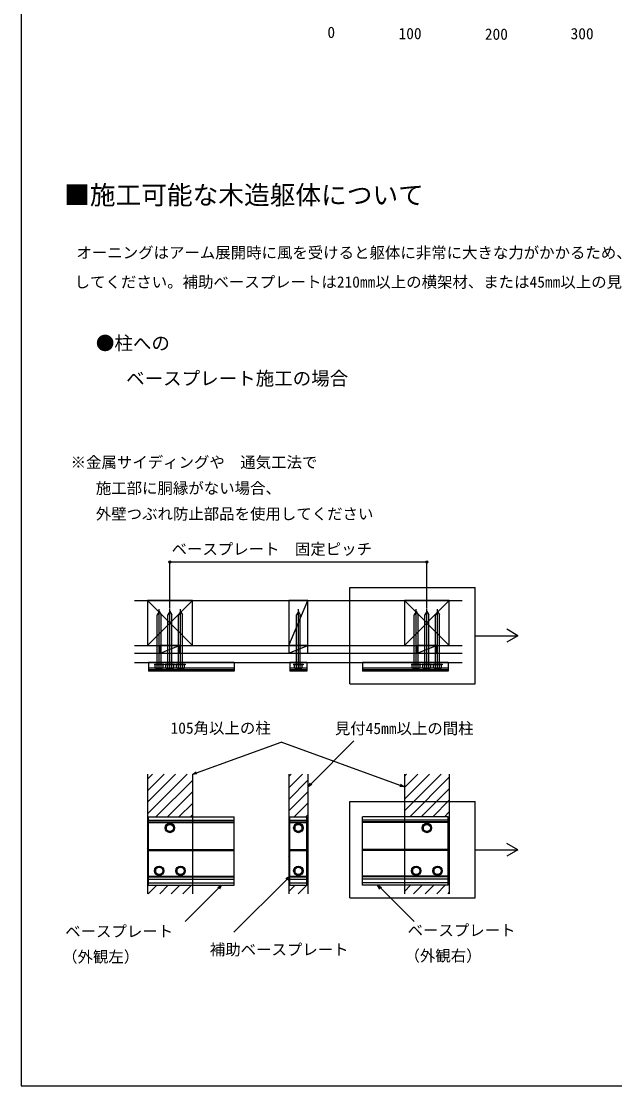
# Model space of a CAD drawing. Units: millimetres, scale not verified. Extents: x -1050 to 1050, y -1570 to 1561.
# Drawn here: x -1050 to -357, y -1570 to -326 of the extents above; entities that cross this region are included whole.
import ezdxf
from ezdxf.enums import TextEntityAlignment as Align

# ---------------------------------------------------------------- set-up
doc = ezdxf.new("R2010")
doc.units = ezdxf.units.MM
doc.header["$LTSCALE"] = 8
doc.layers.add('0-1_TABLE1', color=7, linetype='Continuous', lineweight=18)
for name, color, linetype in [('0-2_USER1', 3, 'Continuous'), ('0-3_YKK_12', 2, 'Continuous'), ('0-4_YKK_13', 4, 'Continuous'), ('0-6_YKK_D', 6, 'Continuous'), ('0-7_YKK_ZWAK', 7, 'Continuous'), ('0-8_YSS_K', 3, 'Continuous')]:
    doc.layers.add(name, color=color, linetype=linetype)
doc.styles.add('ＭＳ ゴシック', font='')
doc.styles.get('ＭＳ ゴシック').set_extended_font_data('MS Gothic')

msp = doc.modelspace()

# ---------------------------------------------------------------- linework, layer by layer
at = {"layer": '0-3_YKK_12'}
for p, q in [((-666.601, -988.058), (-520.351, -988.058)), ((-666.601, -1100.558), (-666.601, -988.058)), ((-889.101, -1084.808), (-889.101, -1013.308)), ((-876.601, -1084.808), (-876.601, -1013.308)), ((-864.101, -1084.808), (-864.101, -1013.308)), ((-726.601, -1084.808), (-726.601, -1013.308)), ((-589.101, -1084.808), (-589.101, -1013.308)), ((-576.601, -1084.808), (-576.601, -1013.308)), ((-564.101, -1084.808), (-564.101, -1013.308)), ((-470.351, -1044.308), (-483.341, -1051.808)), ((-666.601, -1238.134), (-520.351, -1238.134)), ((-666.601, -1350.634), (-666.601, -1238.134)), ((-470.351, -1294.384), (-483.341, -1301.884))]:
    msp.add_line(p, q, dxfattribs=at)
for points in [[(-666.601, -1100.558), (-520.351, -1100.558), (-520.351, -988.058)], [(-520.351, -1044.308), (-470.351, -1044.308), (-483.341, -1036.808)], [(-666.601, -1350.634), (-520.351, -1350.634), (-520.351, -1238.134)], [(-520.351, -1294.384), (-470.351, -1294.384), (-483.341, -1286.884)]]:
    msp.add_lwpolyline(points, dxfattribs=at)
at = {"layer": '0-4_YKK_13'}
for p, q in [((-889.101, -1015.808), (-891.351, -1019.808)), ((-889.101, -1015.808), (-886.851, -1019.808)), ((-876.601, -1015.808), (-878.851, -1019.808)), ((-876.601, -1015.808), (-874.351, -1019.808)), ((-864.101, -1015.808), (-866.351, -1019.808)), ((-864.101, -1015.808), (-861.851, -1019.808)), ((-726.601, -1015.808), (-728.851, -1019.808)), ((-726.601, -1015.808), (-724.351, -1019.808)), ((-589.101, -1015.808), (-591.351, -1019.808)), ((-589.101, -1015.808), (-586.851, -1019.808)), ((-576.601, -1015.808), (-578.851, -1019.808)), ((-576.601, -1015.808), (-574.351, -1019.808)), ((-564.101, -1015.808), (-566.351, -1019.808)), ((-564.101, -1015.808), (-561.851, -1019.808)), ((-891.351, -1077.558), (-891.351, -1019.808)), ((-886.851, -1077.558), (-886.851, -1019.808)), ((-878.851, -1077.558), (-878.851, -1019.808)), ((-874.351, -1077.558), (-874.351, -1019.808)), ((-866.351, -1077.558), (-866.351, -1019.808)), ((-861.851, -1077.558), (-861.851, -1019.808)), ((-728.851, -1077.558), (-728.851, -1019.808)), ((-724.351, -1077.558), (-724.351, -1019.808)), ((-591.351, -1077.558), (-591.351, -1019.808)), ((-586.851, -1077.558), (-586.851, -1019.808)), ((-578.851, -1077.558), (-578.851, -1019.808)), ((-574.351, -1077.558), (-574.351, -1019.808)), ((-566.351, -1077.558), (-566.351, -1019.808)), ((-561.851, -1077.558), (-561.851, -1019.808)), ((-801.601, -1075.558), (-901.601, -1075.558)), ((-901.601, -1075.558), (-901.601, -1085.558)), ((-894.601, -1077.558), (-883.601, -1077.558)), ((-894.601, -1077.558), (-894.601, -1078.308)), ((-883.601, -1078.308), (-894.601, -1078.308)), ((-893.72, -1081.708), (-893.72, -1078.308)), ((-891.41, -1081.708), (-891.41, -1078.308)), ((-886.791, -1081.708), (-886.791, -1078.308)), ((-884.482, -1081.708), (-884.482, -1078.308)), ((-883.601, -1077.558), (-883.601, -1078.308)), ((-882.101, -1077.558), (-871.101, -1077.558)), ((-882.101, -1077.558), (-882.101, -1078.308)), ((-871.101, -1078.308), (-882.101, -1078.308)), ((-881.22, -1081.708), (-881.22, -1078.308)), ((-878.91, -1081.708), (-878.91, -1078.308)), ((-874.291, -1081.708), (-874.291, -1078.308)), ((-871.982, -1081.708), (-871.982, -1078.308)), ((-871.101, -1077.558), (-871.101, -1078.308)), ((-869.601, -1077.558), (-858.601, -1077.558)), ((-869.601, -1077.558), (-869.601, -1078.308)), ((-858.601, -1078.308), (-869.601, -1078.308)), ((-868.72, -1081.708), (-868.72, -1078.308)), ((-866.41, -1081.708), (-866.41, -1078.308)), ((-861.791, -1081.708), (-861.791, -1078.308)), ((-859.482, -1081.708), (-859.482, -1078.308)), ((-858.601, -1077.558), (-858.601, -1078.308)), ((-801.601, -1075.558), (-801.601, -1085.558)), ((-716.601, -1075.558), (-736.601, -1075.558)), ((-736.601, -1075.558), (-736.601, -1085.558)), ((-732.101, -1077.558), (-721.101, -1077.558)), ((-732.101, -1077.558), (-732.101, -1078.308)), ((-721.101, -1078.308), (-732.101, -1078.308)), ((-731.22, -1081.708), (-731.22, -1078.308)), ((-728.91, -1081.708), (-728.91, -1078.308)), ((-724.291, -1081.708), (-724.291, -1078.308)), ((-721.982, -1081.708), (-721.982, -1078.308)), ((-721.101, -1077.558), (-721.101, -1078.308)), ((-716.601, -1075.558), (-716.601, -1085.558)), ((-551.601, -1075.558), (-651.601, -1075.558)), ((-651.601, -1075.558), (-651.601, -1085.558)), ((-594.601, -1077.558), (-583.601, -1077.558)), ((-594.601, -1077.558), (-594.601, -1078.308)), ((-583.601, -1078.308), (-594.601, -1078.308)), ((-593.72, -1081.708), (-593.72, -1078.308)), ((-591.41, -1081.708), (-591.41, -1078.308)), ((-586.791, -1081.708), (-586.791, -1078.308)), ((-584.482, -1081.708), (-584.482, -1078.308)), ((-583.601, -1077.558), (-583.601, -1078.308)), ((-582.101, -1077.558), (-571.101, -1077.558)), ((-582.101, -1077.558), (-582.101, -1078.308)), ((-571.101, -1078.308), (-582.101, -1078.308)), ((-581.22, -1081.708), (-581.22, -1078.308)), ((-578.91, -1081.708), (-578.91, -1078.308)), ((-574.291, -1081.708), (-574.291, -1078.308)), ((-571.982, -1081.708), (-571.982, -1078.308)), ((-571.101, -1077.558), (-571.101, -1078.308)), ((-569.601, -1077.558), (-558.601, -1077.558)), ((-569.601, -1077.558), (-569.601, -1078.308)), ((-558.601, -1078.308), (-569.601, -1078.308)), ((-568.72, -1081.708), (-568.72, -1078.308)), ((-566.41, -1081.708), (-566.41, -1078.308)), ((-561.791, -1081.708), (-561.791, -1078.308)), ((-559.482, -1081.708), (-559.482, -1078.308)), ((-558.601, -1077.558), (-558.601, -1078.308)), ((-551.601, -1075.558), (-551.601, -1085.558)), ((-801.601, -1082.058), (-901.601, -1082.058)), ((-801.601, -1084.058), (-901.601, -1084.058)), ((-801.601, -1085.558), (-901.601, -1085.558)), ((-892.565, -1082.308), (-885.637, -1082.308)), ((-880.065, -1082.308), (-873.137, -1082.308)), ((-867.565, -1082.308), (-860.637, -1082.308)), ((-716.601, -1082.058), (-736.601, -1082.058)), ((-716.601, -1084.058), (-736.601, -1084.058)), ((-716.601, -1085.558), (-736.601, -1085.558)), ((-730.065, -1082.308), (-723.137, -1082.308)), ((-551.601, -1082.058), (-651.601, -1082.058)), ((-551.601, -1084.058), (-651.601, -1084.058)), ((-551.601, -1085.558), (-651.601, -1085.558)), ((-592.565, -1082.308), (-585.637, -1082.308)), ((-580.065, -1082.308), (-573.137, -1082.308)), ((-567.565, -1082.308), (-560.637, -1082.308)), ((-901.601, -1255.884), (-801.601, -1255.884)), ((-901.601, -1335.634), (-901.601, -1255.884)), ((-801.601, -1335.634), (-801.601, -1255.884)), ((-736.601, -1255.884), (-716.601, -1255.884)), ((-736.601, -1335.634), (-736.601, -1255.884)), ((-716.601, -1335.634), (-716.601, -1255.884)), ((-551.601, -1255.884), (-651.601, -1255.884)), ((-651.601, -1335.634), (-651.601, -1255.884)), ((-551.601, -1335.634), (-551.601, -1255.884)), ((-901.601, -1259.634), (-801.601, -1259.634)), ((-901.601, -1261.634), (-801.601, -1261.634)), ((-901.601, -1262.484), (-801.601, -1262.484)), ((-880.851, -1266.43), (-876.601, -1263.976)), ((-880.851, -1266.43), (-880.851, -1271.337)), ((-872.351, -1266.43), (-876.601, -1263.976)), ((-872.351, -1266.43), (-872.351, -1271.337)), ((-736.601, -1259.634), (-716.601, -1259.634)), ((-736.601, -1261.634), (-716.601, -1261.634)), ((-736.601, -1262.484), (-716.601, -1262.484)), ((-730.851, -1266.43), (-726.601, -1263.976)), ((-730.851, -1266.43), (-730.851, -1271.337)), ((-722.351, -1266.43), (-726.601, -1263.976)), ((-722.351, -1266.43), (-722.351, -1271.337)), ((-551.601, -1259.634), (-651.601, -1259.634)), ((-551.601, -1261.634), (-651.601, -1261.634)), ((-551.601, -1262.484), (-651.601, -1262.484)), ((-580.851, -1266.43), (-576.601, -1263.976)), ((-580.851, -1266.43), (-580.851, -1271.337)), ((-572.351, -1266.43), (-576.601, -1263.976)), ((-572.351, -1266.43), (-572.351, -1271.337)), ((-876.601, -1273.791), (-880.851, -1271.337)), ((-876.601, -1273.791), (-872.351, -1271.337)), ((-726.601, -1273.791), (-730.851, -1271.337)), ((-726.601, -1273.791), (-722.351, -1271.337)), ((-576.601, -1273.791), (-580.851, -1271.337)), ((-576.601, -1273.791), (-572.351, -1271.337)), ((-901.601, -1293.884), (-801.601, -1293.884)), ((-901.601, -1295.384), (-801.601, -1295.384)), ((-736.601, -1293.884), (-716.601, -1293.884)), ((-736.601, -1295.384), (-716.601, -1295.384)), ((-551.601, -1293.884), (-651.601, -1293.884)), ((-551.601, -1295.384), (-651.601, -1295.384)), ((-893.351, -1316.43), (-889.101, -1313.976)), ((-893.351, -1316.43), (-893.351, -1321.337)), ((-884.851, -1316.43), (-889.101, -1313.976)), ((-884.851, -1316.43), (-884.851, -1321.337)), ((-868.351, -1316.43), (-864.101, -1313.976)), ((-868.351, -1316.43), (-868.351, -1321.337)), ((-859.851, -1316.43), (-864.101, -1313.976)), ((-859.851, -1316.43), (-859.851, -1321.337)), ((-730.851, -1316.43), (-726.601, -1313.976)), ((-730.851, -1316.43), (-730.851, -1321.337)), ((-722.351, -1316.43), (-726.601, -1313.976)), ((-722.351, -1316.43), (-722.351, -1321.337)), ((-593.351, -1316.43), (-589.101, -1313.976)), ((-593.351, -1316.43), (-593.351, -1321.337)), ((-584.851, -1316.43), (-589.101, -1313.976)), ((-584.851, -1316.43), (-584.851, -1321.337)), ((-568.351, -1316.43), (-564.101, -1313.976)), ((-568.351, -1316.43), (-568.351, -1321.337)), ((-559.851, -1316.43), (-564.101, -1313.976)), ((-559.851, -1316.43), (-559.851, -1321.337)), ((-901.601, -1325.284), (-801.601, -1325.284)), ((-901.601, -1326.134), (-801.601, -1326.134)), ((-901.601, -1328.759), (-801.601, -1328.759)), ((-889.101, -1323.791), (-893.351, -1321.337)), ((-889.101, -1323.791), (-884.851, -1321.337)), ((-864.101, -1323.791), (-868.351, -1321.337)), ((-864.101, -1323.791), (-859.851, -1321.337)), ((-736.601, -1325.284), (-716.601, -1325.284)), ((-736.601, -1326.134), (-716.601, -1326.134)), ((-736.601, -1328.759), (-716.601, -1328.759)), ((-726.601, -1323.791), (-730.851, -1321.337)), ((-726.601, -1323.791), (-722.351, -1321.337)), ((-551.601, -1325.284), (-651.601, -1325.284)), ((-551.601, -1326.134), (-651.601, -1326.134)), ((-551.601, -1328.759), (-651.601, -1328.759)), ((-589.101, -1323.791), (-593.351, -1321.337)), ((-589.101, -1323.791), (-584.851, -1321.337)), ((-564.101, -1323.791), (-568.351, -1321.337)), ((-564.101, -1323.791), (-559.851, -1321.337)), ((-901.601, -1333.009), (-801.601, -1333.009)), ((-901.601, -1335.634), (-801.601, -1335.634)), ((-736.601, -1333.009), (-716.601, -1333.009)), ((-736.601, -1335.634), (-716.601, -1335.634)), ((-551.601, -1333.009), (-651.601, -1333.009)), ((-551.601, -1335.634), (-651.601, -1335.634))]:
    msp.add_line(p, q, dxfattribs=at)
for centre, radius in [((-876.601, -1268.884), 5.5), ((-876.601, -1268.884), 4.25), ((-726.601, -1268.884), 5.5), ((-726.601, -1268.884), 4.25), ((-576.601, -1268.884), 5.5), ((-576.601, -1268.884), 4.25), ((-889.101, -1318.884), 5.5), ((-889.101, -1318.884), 4.25), ((-864.101, -1318.884), 5.5), ((-864.101, -1318.884), 4.25), ((-726.601, -1318.884), 5.5), ((-726.601, -1318.884), 4.25), ((-589.101, -1318.884), 5.5), ((-589.101, -1318.884), 4.25), ((-564.101, -1318.884), 5.5), ((-564.101, -1318.884), 4.25)]:
    msp.add_circle(centre, radius, dxfattribs=at)
for centre, radius, start, end in [((-892.565, -1080.897), 1.411, 215.08585, 324.91415), ((-889.101, -1077.563), 4.744, 240.87222, 299.12778), ((-885.637, -1080.897), 1.411, 215.08585, 324.91415), ((-880.065, -1080.897), 1.411, 215.08585, 324.91415), ((-876.601, -1077.563), 4.744, 240.87222, 299.12778), ((-873.137, -1080.897), 1.411, 215.08585, 324.91415), ((-867.565, -1080.897), 1.411, 215.08585, 324.91415), ((-864.101, -1077.563), 4.744, 240.87222, 299.12778), ((-860.637, -1080.897), 1.411, 215.08585, 324.91415), ((-730.065, -1080.897), 1.411, 215.08585, 324.91415), ((-726.601, -1077.563), 4.744, 240.87222, 299.12778), ((-723.137, -1080.897), 1.411, 215.08585, 324.91415), ((-592.565, -1080.897), 1.411, 215.08585, 324.91415), ((-589.101, -1077.563), 4.744, 240.87222, 299.12778), ((-585.637, -1080.897), 1.411, 215.08585, 324.91415), ((-580.065, -1080.897), 1.411, 215.08585, 324.91415), ((-576.601, -1077.563), 4.744, 240.87222, 299.12778), ((-573.137, -1080.897), 1.411, 215.08585, 324.91415), ((-567.565, -1080.897), 1.411, 215.08585, 324.91415), ((-564.101, -1077.563), 4.744, 240.87222, 299.12778), ((-560.637, -1080.897), 1.411, 215.08585, 324.91415)]:
    msp.add_arc(centre, radius, start, end, dxfattribs=at)
at = {"layer": '0-6_YKK_D'}
for p, q in [((-876.601, -1012.308), (-876.601, -957.058)), ((-576.601, -1012.308), (-576.601, -957.058)), ((-876.601, -958.058), (-576.601, -958.058))]:
    msp.add_line(p, q, dxfattribs=at)
for points in [[(-850.351, -1206.271), (-845.558, -1204.526), (-746.675, -1168.536)], [(-602.851, -1220.884), (-607.643, -1219.139), (-746.675, -1168.536)], [(-715.329, -1220.884), (-711.723, -1217.277), (-661.71, -1167.265)], [(-845.091, -1205.81), (-850.351, -1206.271), (-846.026, -1203.242)], [(-710.756, -1218.244), (-715.329, -1220.884), (-712.689, -1216.311)], [(-607.176, -1217.855), (-602.851, -1220.884), (-608.111, -1220.424)], [(-736.601, -1325.284), (-740.207, -1328.89), (-802.023, -1390.705)], [(-741.173, -1327.924), (-736.601, -1325.284), (-739.241, -1329.856)], [(-816.159, -1335.634), (-819.765, -1339.24), (-858.698, -1378.173)], [(-820.732, -1338.274), (-816.159, -1335.634), (-818.799, -1340.206)], [(-631.378, -1340.209), (-634.018, -1335.637), (-629.445, -1338.277)], [(-634.018, -1335.637), (-630.411, -1339.243), (-591.478, -1378.176)]]:
    msp.add_lwpolyline(points, dxfattribs=at)
for centre in [(-876.601, -958.058), (-576.601, -958.058)]:
    msp.add_circle(centre, 1.275, dxfattribs=at)
at = {"layer": '0-7_YKK_ZWAK'}
msp.add_line((-1050, 1490), (-1050, -1570), dxfattribs=at)
msp.add_lwpolyline([(-1050, -1570), (1050, -1570), (1050, 1490)], dxfattribs=at)
at = {"layer": '0-8_YSS_K'}
for p, q in [((-917.851, -1003.058), (-535.351, -1003.058)), ((-902.851, -1003.058), (-850.351, -1055.558)), ((-902.851, -1055.558), (-850.351, -1003.058)), ((-737.851, -1055.558), (-715.351, -1003.058)), ((-602.851, -1003.058), (-550.351, -1055.558)), ((-602.851, -1055.558), (-550.351, -1003.058)), ((-917.851, -1055.558), (-535.351, -1055.558)), ((-887.851, -1064.558), (-865.351, -1055.558)), ((-737.851, -1064.558), (-715.351, -1055.558)), ((-587.851, -1064.558), (-565.351, -1055.558)), ((-917.851, -1064.558), (-535.351, -1064.558)), ((-917.851, -1075.558), (-535.351, -1075.558)), ((-902.851, -1205.884), (-902.851, -1345.634)), ((-902.851, -1211.917), (-896.817, -1205.884)), ((-902.851, -1225.387), (-883.347, -1205.884)), ((-902.851, -1238.858), (-869.877, -1205.884)), ((-902.851, -1252.328), (-856.406, -1205.884)), ((-850.351, -1205.884), (-850.351, -1345.634)), ((-737.851, -1205.884), (-737.851, -1345.634)), ((-737.851, -1208.562), (-735.173, -1205.884)), ((-737.851, -1222.032), (-721.702, -1205.884)), ((-715.351, -1205.884), (-715.351, -1345.634)), ((-602.851, -1205.884), (-602.851, -1345.634)), ((-602.851, -1208.266), (-600.469, -1205.884)), ((-602.851, -1221.736), (-586.999, -1205.884)), ((-602.851, -1235.206), (-573.528, -1205.884)), ((-602.851, -1248.677), (-560.058, -1205.884)), ((-550.351, -1205.884), (-550.351, -1345.634)), ((-892.936, -1255.884), (-850.351, -1213.299)), ((-737.851, -1235.502), (-715.351, -1213.002)), ((-596.587, -1255.884), (-550.351, -1209.647)), ((-879.465, -1255.884), (-850.351, -1226.769)), ((-737.851, -1248.973), (-715.351, -1226.473)), ((-583.117, -1255.884), (-550.351, -1223.117)), ((-865.995, -1255.884), (-850.351, -1240.239)), ((-731.291, -1255.884), (-715.351, -1239.943)), ((-569.647, -1255.884), (-550.351, -1236.588)), ((-852.525, -1255.884), (-850.351, -1253.71)), ((-717.821, -1255.884), (-715.351, -1253.414)), ((-556.176, -1255.884), (-550.351, -1250.058)), ((-902.851, -1265.799), (-901.601, -1264.549)), ((-737.851, -1262.443), (-736.601, -1261.193)), ((-716.601, -1268.134), (-715.351, -1266.884)), ((-551.601, -1264.779), (-550.351, -1263.529)), ((-902.851, -1279.269), (-901.601, -1278.019)), ((-737.851, -1275.914), (-736.601, -1274.664)), ((-716.601, -1281.604), (-715.351, -1280.354)), ((-551.601, -1278.249), (-550.351, -1276.999)), ((-902.851, -1292.739), (-901.601, -1291.489)), ((-737.851, -1289.384), (-736.601, -1288.134)), ((-551.601, -1291.719), (-550.351, -1290.469)), ((-902.851, -1306.21), (-901.601, -1304.96)), ((-737.851, -1302.854), (-736.601, -1301.604)), ((-716.601, -1295.075), (-715.351, -1293.825)), ((-551.601, -1305.19), (-550.351, -1303.94)), ((-737.851, -1316.325), (-736.601, -1315.075)), ((-716.601, -1308.545), (-715.351, -1307.295)), ((-551.601, -1318.66), (-550.351, -1317.41)), ((-902.851, -1319.68), (-901.601, -1318.43)), ((-737.851, -1329.795), (-736.601, -1328.545)), ((-716.601, -1322.016), (-715.351, -1320.766)), ((-902.851, -1333.151), (-901.601, -1331.901)), ((-901.863, -1345.634), (-891.863, -1335.634)), ((-888.393, -1345.634), (-878.393, -1335.634)), ((-874.923, -1345.634), (-864.923, -1335.634)), ((-861.452, -1345.634), (-851.452, -1335.634)), ((-737.851, -1343.266), (-730.219, -1335.634)), ((-726.749, -1345.634), (-716.749, -1335.634)), ((-716.601, -1335.486), (-715.351, -1334.236)), ((-602.851, -1342.969), (-595.515, -1335.634)), ((-592.045, -1345.634), (-582.045, -1335.634)), ((-578.574, -1345.634), (-568.574, -1335.634)), ((-565.104, -1345.634), (-555.104, -1335.634)), ((-551.601, -1332.131), (-550.351, -1330.881)), ((-551.634, -1345.634), (-550.351, -1344.351))]:
    msp.add_line(p, q, dxfattribs=at)
for points in [[(-902.851, -1003.058), (-902.851, -1055.558), (-850.351, -1055.558), (-850.351, -1003.058)], [(-737.851, -1003.058), (-737.851, -1055.558), (-715.351, -1055.558), (-715.351, -1003.058)], [(-602.851, -1003.058), (-602.851, -1055.558), (-550.351, -1055.558), (-550.351, -1003.058)], [(-887.851, -1055.558), (-887.851, -1064.558), (-865.351, -1064.558), (-865.351, -1055.558)], [(-737.851, -1055.558), (-737.851, -1064.558), (-715.351, -1064.558), (-715.351, -1055.558)], [(-587.851, -1055.558), (-587.851, -1064.558), (-565.351, -1064.558), (-565.351, -1055.558)]]:
    msp.add_lwpolyline(points, close=True, dxfattribs=at)

# ---------------------------------------------------------------- texts
at = {"layer": '0-1_TABLE1', "style": 'ＭＳ ゴシック'}
for s, p in [('0', (-692.697, -349.856)), ('100', (-609.637, -351.316)), ('200', (-508.889, -351.996)), ('300', (-408.822, -351.455))]:
    msp.add_text(s, height=13.2, dxfattribs=at).set_placement(p, align=Align.BOTTOM_LEFT)
at = {"layer": '0-2_USER1', "style": 'ＭＳ ゴシック'}
for s, height, p in [('■施工可能な木造躯体について', 21.99, (-1000, -547)), ('オーニングはアーム展開時に風を受けると躯体に非常に大きな力がかかるため、ベースプレートは必ず105角以上の柱、または梁せい210㎜以上の横架材に施工', 13.2, (-985.614, -607.295)), ('してください。補助ベースプレートは210㎜以上の横架材、または45㎜以上の見付の柱・間柱に施工してください。', 13.2, (-987.761, -641.591)), ('●柱への', 15.84, (-962.945, -715.159)), ('\u3000 ベースプレート施工の場合', 15.84, (-960, -756.314)), ('※金属サイディングや\u3000通気工法で', 13.2, (-992.455, -852.193)), ('\u3000 施工部に胴縁がない場合、', 13.2, (-990, -882.456)), ('\u3000 外壁つぶれ防止部品を使用してください', 13.2, (-990, -912.463))]:
    msp.add_text(s, height=height, dxfattribs=at).set_placement(p, align=Align.BOTTOM_LEFT)
at = {"layer": '0-6_YKK_D', "style": 'ＭＳ ゴシック'}
for s, p in [('ベースプレート\u3000固定ピッチ', (-874.64, -953.603)), ('105角以上の柱', (-875.798, -1162.7)), ('見付45㎜以上の間柱', (-683.999, -1163.166)), ('ベースプレート', (-599.099, -1399.017)), ('ベースプレート', (-998.783, -1400.216)), ('補助ベースプレート', (-829.965, -1421.505)), ('（外観左）', (-1002.363, -1429.957)), ('（外観右）', (-602.678, -1428.758))]:
    msp.add_text(s, height=13.2, dxfattribs=at).set_placement(p, align=Align.BOTTOM_LEFT)

doc.saveas('drawing.dxf')
